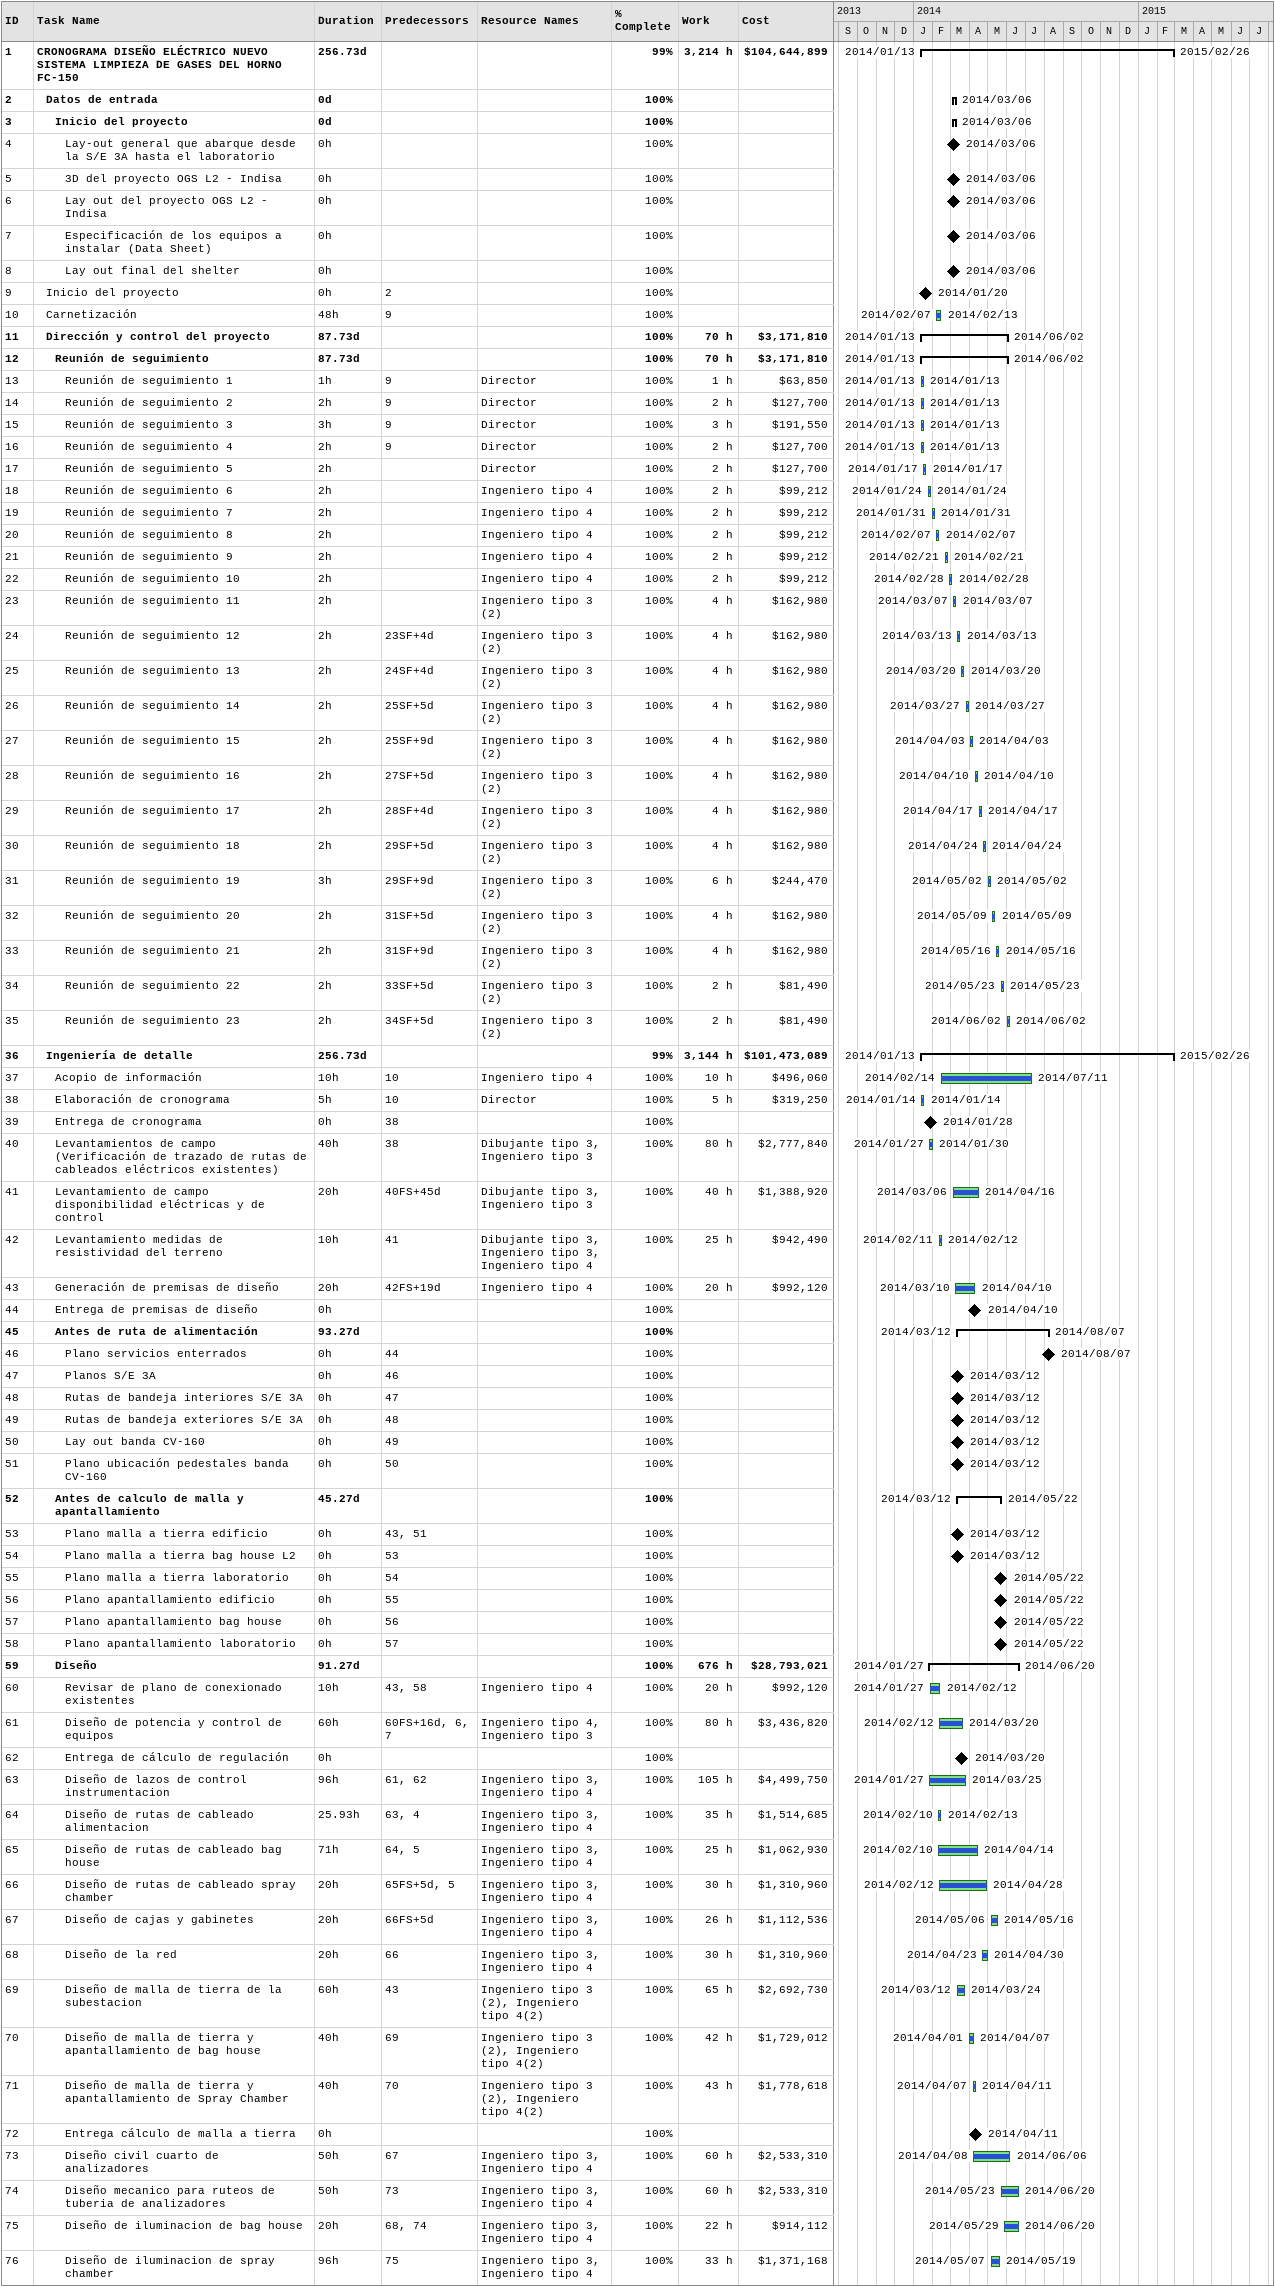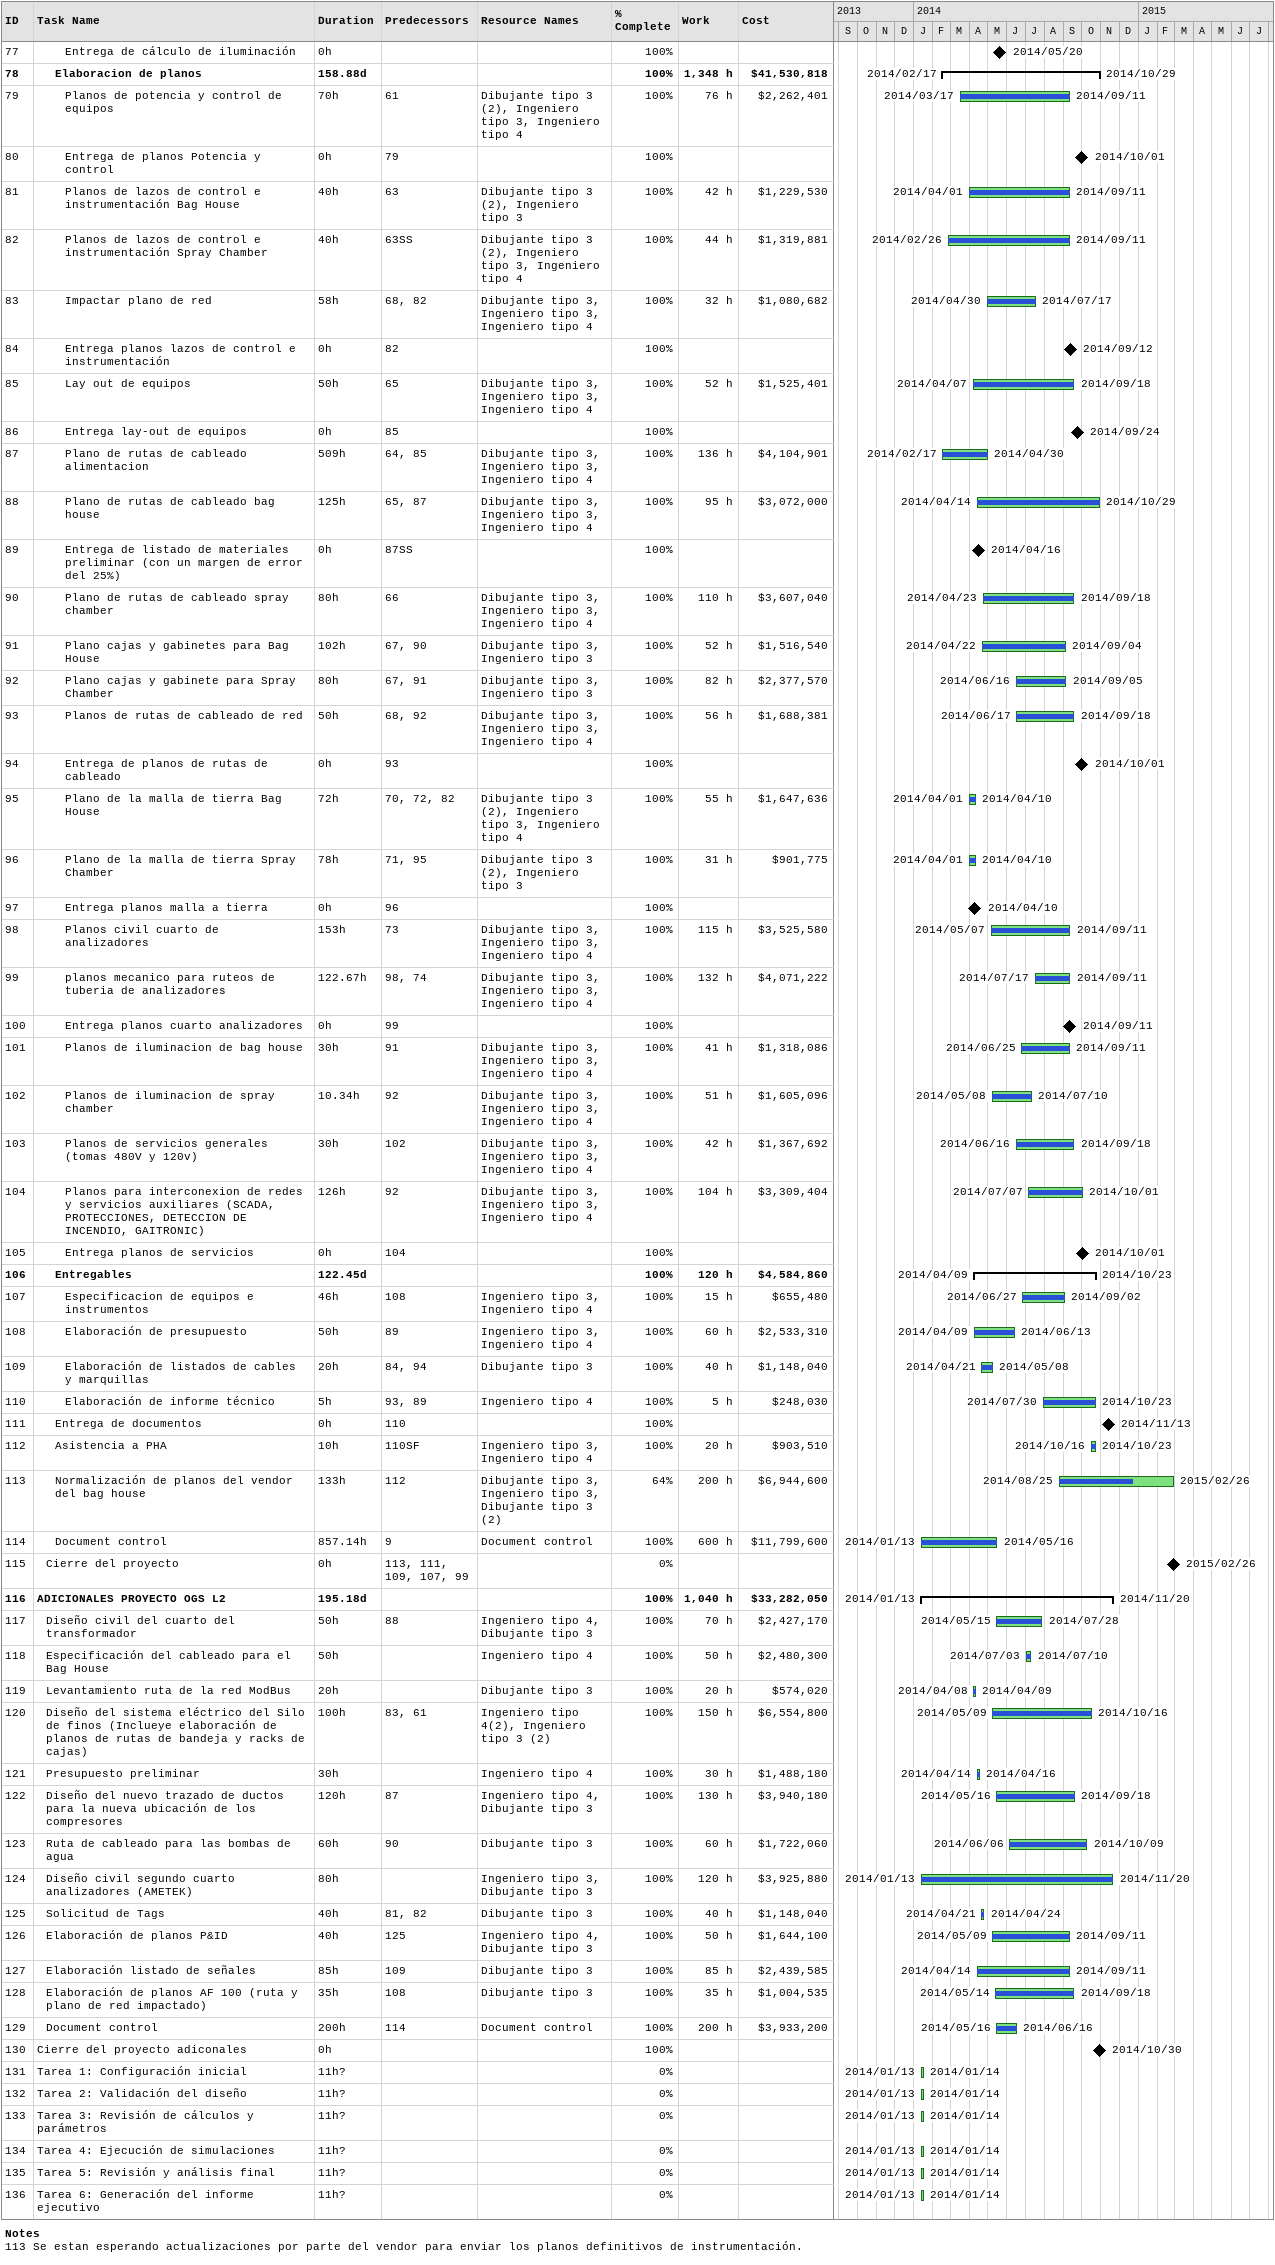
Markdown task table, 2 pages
| ID | Level | Task | Duration | Start | Finish | Predecessors | Resources | % complete | Work (h) | Cost ($) |
|---|---|---|---|---|---|---|---|---|---|---|
| 1 | 1 | **CRONOGRAMA DISEÑO ELÉCTRICO NUEVO SISTEMA LIMPIEZA DE GASES DEL HORNO FC-150** | 256.73d | 2014-01-13 | 2015-02-26 |  |  | 99 | 3214 | 104644899 |
| 2 | 2 | **Datos de entrada** | 0d | 2014-03-06 | 2014-03-06 |  |  | 100 |  |  |
| 3 | 3 | **Inicio del proyecto** | 0d | 2014-03-06 | 2014-03-06 |  |  | 100 |  |  |
| 4 | 4 | Lay-out general que abarque desde la S/E 3A hasta el laboratorio | 0h | 2014-03-06 | 2014-03-06 |  |  | 100 |  |  |
| 5 | 4 | 3D del proyecto OGS L2 - Indisa | 0h | 2014-03-06 | 2014-03-06 |  |  | 100 |  |  |
| 6 | 4 | Lay out del proyecto OGS L2 - Indisa | 0h | 2014-03-06 | 2014-03-06 |  |  | 100 |  |  |
| 7 | 4 | Especificación de los equipos a instalar (Data Sheet) | 0h | 2014-03-06 | 2014-03-06 |  |  | 100 |  |  |
| 8 | 4 | Lay out final del shelter | 0h | 2014-03-06 | 2014-03-06 |  |  | 100 |  |  |
| 9 | 2 | Inicio del proyecto | 0h | 2014-01-20 | 2014-01-20 | 2 |  | 100 |  |  |
| 10 | 2 | Carnetización | 48h | 2014-02-07 | 2014-02-13 | 9 |  | 100 |  |  |
| 11 | 2 | **Dirección y control del proyecto** | 87.73d | 2014-01-13 | 2014-06-02 |  |  | 100 | 70 | 3171810 |
| 12 | 3 | **Reunión de seguimiento** | 87.73d | 2014-01-13 | 2014-06-02 |  |  | 100 | 70 | 3171810 |
| 13 | 4 | Reunión de seguimiento 1 | 1h | 2014-01-13 | 2014-01-13 | 9 | Director | 100 | 1 | 63850 |
| 14 | 4 | Reunión de seguimiento 2 | 2h | 2014-01-13 | 2014-01-13 | 9 | Director | 100 | 2 | 127700 |
| 15 | 4 | Reunión de seguimiento 3 | 3h | 2014-01-13 | 2014-01-13 | 9 | Director | 100 | 3 | 191550 |
| 16 | 4 | Reunión de seguimiento 4 | 2h | 2014-01-13 | 2014-01-13 | 9 | Director | 100 | 2 | 127700 |
| 17 | 4 | Reunión de seguimiento 5 | 2h | 2014-01-17 | 2014-01-17 |  | Director | 100 | 2 | 127700 |
| 18 | 4 | Reunión de seguimiento 6 | 2h | 2014-01-24 | 2014-01-24 |  | Ingeniero tipo 4 | 100 | 2 | 99212 |
| 19 | 4 | Reunión de seguimiento 7 | 2h | 2014-01-31 | 2014-01-31 |  | Ingeniero tipo 4 | 100 | 2 | 99212 |
| 20 | 4 | Reunión de seguimiento 8 | 2h | 2014-02-07 | 2014-02-07 |  | Ingeniero tipo 4 | 100 | 2 | 99212 |
| 21 | 4 | Reunión de seguimiento 9 | 2h | 2014-02-21 | 2014-02-21 |  | Ingeniero tipo 4 | 100 | 2 | 99212 |
| 22 | 4 | Reunión de seguimiento 10 | 2h | 2014-02-28 | 2014-02-28 |  | Ingeniero tipo 4 | 100 | 2 | 99212 |
| 23 | 4 | Reunión de seguimiento 11 | 2h | 2014-03-07 | 2014-03-07 |  | Ingeniero tipo 3 (2) | 100 | 4 | 162980 |
| 24 | 4 | Reunión de seguimiento 12 | 2h | 2014-03-13 | 2014-03-13 | 23SF+4d | Ingeniero tipo 3 (2) | 100 | 4 | 162980 |
| 25 | 4 | Reunión de seguimiento 13 | 2h | 2014-03-20 | 2014-03-20 | 24SF+4d | Ingeniero tipo 3 (2) | 100 | 4 | 162980 |
| 26 | 4 | Reunión de seguimiento 14 | 2h | 2014-03-27 | 2014-03-27 | 25SF+5d | Ingeniero tipo 3 (2) | 100 | 4 | 162980 |
| 27 | 4 | Reunión de seguimiento 15 | 2h | 2014-04-03 | 2014-04-03 | 25SF+9d | Ingeniero tipo 3 (2) | 100 | 4 | 162980 |
| 28 | 4 | Reunión de seguimiento 16 | 2h | 2014-04-10 | 2014-04-10 | 27SF+5d | Ingeniero tipo 3 (2) | 100 | 4 | 162980 |
| 29 | 4 | Reunión de seguimiento 17 | 2h | 2014-04-17 | 2014-04-17 | 28SF+4d | Ingeniero tipo 3 (2) | 100 | 4 | 162980 |
| 30 | 4 | Reunión de seguimiento 18 | 2h | 2014-04-24 | 2014-04-24 | 29SF+5d | Ingeniero tipo 3 (2) | 100 | 4 | 162980 |
| 31 | 4 | Reunión de seguimiento 19 | 3h | 2014-05-02 | 2014-05-02 | 29SF+9d | Ingeniero tipo 3 (2) | 100 | 6 | 244470 |
| 32 | 4 | Reunión de seguimiento 20 | 2h | 2014-05-09 | 2014-05-09 | 31SF+5d | Ingeniero tipo 3 (2) | 100 | 4 | 162980 |
| 33 | 4 | Reunión de seguimiento 21 | 2h | 2014-05-16 | 2014-05-16 | 31SF+9d | Ingeniero tipo 3 (2) | 100 | 4 | 162980 |
| 34 | 4 | Reunión de seguimiento 22 | 2h | 2014-05-23 | 2014-05-23 | 33SF+5d | Ingeniero tipo 3 (2) | 100 | 2 | 81490 |
| 35 | 4 | Reunión de seguimiento 23 | 2h | 2014-06-02 | 2014-06-02 | 34SF+5d | Ingeniero tipo 3 (2) | 100 | 2 | 81490 |
| 36 | 2 | **Ingeniería de detalle** | 256.73d | 2014-01-13 | 2015-02-26 |  |  | 99 | 3144 | 101473089 |
| 37 | 3 | Acopio de información | 10h | 2014-02-14 | 2014-07-11 | 10 | Ingeniero tipo 4 | 100 | 10 | 496060 |
| 38 | 3 | Elaboración de cronograma | 5h | 2014-01-14 | 2014-01-14 | 10 | Director | 100 | 5 | 319250 |
| 39 | 3 | Entrega de cronograma | 0h | 2014-01-28 | 2014-01-28 | 38 |  | 100 |  |  |
| 40 | 3 | Levantamientos de campo (Verificación de trazado de rutas de cableados eléctricos existentes) | 40h | 2014-01-27 | 2014-01-30 | 38 | Dibujante tipo 3, Ingeniero tipo 3 | 100 | 80 | 2777840 |
| 41 | 3 | Levantamiento de campo disponibilidad eléctricas y de control | 20h | 2014-03-06 | 2014-04-16 | 40FS+45d | Dibujante tipo 3, Ingeniero tipo 3 | 100 | 40 | 1388920 |
| 42 | 3 | Levantamiento medidas de resistividad del terreno | 10h | 2014-02-11 | 2014-02-12 | 41 | Dibujante tipo 3, Ingeniero tipo 3, Ingeniero tipo 4 | 100 | 25 | 942490 |
| 43 | 3 | Generación de premisas de diseño | 20h | 2014-03-10 | 2014-04-10 | 42FS+19d | Ingeniero tipo 4 | 100 | 20 | 992120 |
| 44 | 3 | Entrega de premisas de diseño | 0h | 2014-04-10 | 2014-04-10 |  |  | 100 |  |  |
| 45 | 3 | **Antes de ruta de alimentación** | 93.27d | 2014-03-12 | 2014-08-07 |  |  | 100 |  |  |
| 46 | 4 | Plano servicios enterrados | 0h | 2014-08-07 | 2014-08-07 | 44 |  | 100 |  |  |
| 47 | 4 | Planos S/E 3A | 0h | 2014-03-12 | 2014-03-12 | 46 |  | 100 |  |  |
| 48 | 4 | Rutas de bandeja interiores S/E 3A | 0h | 2014-03-12 | 2014-03-12 | 47 |  | 100 |  |  |
| 49 | 4 | Rutas de bandeja exteriores S/E 3A | 0h | 2014-03-12 | 2014-03-12 | 48 |  | 100 |  |  |
| 50 | 4 | Lay out banda CV-160 | 0h | 2014-03-12 | 2014-03-12 | 49 |  | 100 |  |  |
| 51 | 4 | Plano ubicación pedestales banda CV-160 | 0h | 2014-03-12 | 2014-03-12 | 50 |  | 100 |  |  |
| 52 | 3 | **Antes de calculo de malla y apantallamiento** | 45.27d | 2014-03-12 | 2014-05-22 |  |  | 100 |  |  |
| 53 | 4 | Plano malla a tierra edificio | 0h | 2014-03-12 | 2014-03-12 | 43, 51 |  | 100 |  |  |
| 54 | 4 | Plano malla a tierra bag house L2 | 0h | 2014-03-12 | 2014-03-12 | 53 |  | 100 |  |  |
| 55 | 4 | Plano malla a tierra laboratorio | 0h | 2014-05-22 | 2014-05-22 | 54 |  | 100 |  |  |
| 56 | 4 | Plano apantallamiento edificio | 0h | 2014-05-22 | 2014-05-22 | 55 |  | 100 |  |  |
| 57 | 4 | Plano apantallamiento bag house | 0h | 2014-05-22 | 2014-05-22 | 56 |  | 100 |  |  |
| 58 | 4 | Plano apantallamiento laboratorio | 0h | 2014-05-22 | 2014-05-22 | 57 |  | 100 |  |  |
| 59 | 3 | **Diseño** | 91.27d | 2014-01-27 | 2014-06-20 |  |  | 100 | 676 | 28793021 |
| 60 | 4 | Revisar de plano de conexionado existentes | 10h | 2014-01-27 | 2014-02-12 | 43, 58 | Ingeniero tipo 4 | 100 | 20 | 992120 |
| 61 | 4 | Diseño de potencia y control de equipos | 60h | 2014-02-12 | 2014-03-20 | 60FS+16d, 6, 7 | Ingeniero tipo 4, Ingeniero tipo 3 | 100 | 80 | 3436820 |
| 62 | 4 | Entrega de cálculo de regulación | 0h | 2014-03-20 | 2014-03-20 |  |  | 100 |  |  |
| 63 | 4 | Diseño de lazos de control instrumentacion | 96h | 2014-01-27 | 2014-03-25 | 61, 62 | Ingeniero tipo 3, Ingeniero tipo 4 | 100 | 105 | 4499750 |
| 64 | 4 | Diseño de rutas de cableado alimentacion | 25.93h | 2014-02-10 | 2014-02-13 | 63, 4 | Ingeniero tipo 3, Ingeniero tipo 4 | 100 | 35 | 1514685 |
| 65 | 4 | Diseño de rutas de cableado bag house | 71h | 2014-02-10 | 2014-04-14 | 64, 5 | Ingeniero tipo 3, Ingeniero tipo 4 | 100 | 25 | 1062930 |
| 66 | 4 | Diseño de rutas de cableado spray chamber | 20h | 2014-02-12 | 2014-04-28 | 65FS+5d, 5 | Ingeniero tipo 3, Ingeniero tipo 4 | 100 | 30 | 1310960 |
| 67 | 4 | Diseño de cajas y gabinetes | 20h | 2014-05-06 | 2014-05-16 | 66FS+5d | Ingeniero tipo 3, Ingeniero tipo 4 | 100 | 26 | 1112536 |
| 68 | 4 | Diseño de la red | 20h | 2014-04-23 | 2014-04-30 | 66 | Ingeniero tipo 3, Ingeniero tipo 4 | 100 | 30 | 1310960 |
| 69 | 4 | Diseño de malla de tierra de la subestacion | 60h | 2014-03-12 | 2014-03-24 | 43 | Ingeniero tipo 3 (2), Ingeniero tipo 4(2) | 100 | 65 | 2692730 |
| 70 | 4 | Diseño de malla de tierra y apantallamiento de bag house | 40h | 2014-04-01 | 2014-04-07 | 69 | Ingeniero tipo 3 (2), Ingeniero tipo 4(2) | 100 | 42 | 1729012 |
| 71 | 4 | Diseño de malla de tierra y apantallamiento de Spray Chamber | 40h | 2014-04-07 | 2014-04-11 | 70 | Ingeniero tipo 3 (2), Ingeniero tipo 4(2) | 100 | 43 | 1778618 |
| 72 | 4 | Entrega cálculo de malla a tierra | 0h | 2014-04-11 | 2014-04-11 |  |  | 100 |  |  |
| 73 | 4 | Diseño civil cuarto de analizadores | 50h | 2014-04-08 | 2014-06-06 | 67 | Ingeniero tipo 3, Ingeniero tipo 4 | 100 | 60 | 2533310 |
| 74 | 4 | Diseño mecanico para ruteos de tuberia de analizadores | 50h | 2014-05-23 | 2014-06-20 | 73 | Ingeniero tipo 3, Ingeniero tipo 4 | 100 | 60 | 2533310 |
| 75 | 4 | Diseño de iluminacion de bag house | 20h | 2014-05-29 | 2014-06-20 | 68, 74 | Ingeniero tipo 3, Ingeniero tipo 4 | 100 | 22 | 914112 |
| 76 | 4 | Diseño de iluminacion de spray chamber | 96h | 2014-05-07 | 2014-05-19 | 75 | Ingeniero tipo 3, Ingeniero tipo 4 | 100 | 33 | 1371168 |
| 77 | 4 | Entrega de cálculo de iluminación | 0h | 2014-05-20 | 2014-05-20 |  |  | 100 |  |  |
| 78 | 3 | **Elaboracion de planos** | 158.88d | 2014-02-17 | 2014-10-29 |  |  | 100 | 1348 | 41530818 |
| 79 | 4 | Planos de potencia y control de equipos | 70h | 2014-03-17 | 2014-09-11 | 61 | Dibujante tipo 3 (2), Ingeniero tipo 3, Ingeniero tipo 4 | 100 | 76 | 2262401 |
| 80 | 4 | Entrega de planos Potencia y control | 0h | 2014-10-01 | 2014-10-01 | 79 |  | 100 |  |  |
| 81 | 4 | Planos de lazos de control e instrumentación Bag House | 40h | 2014-04-01 | 2014-09-11 | 63 | Dibujante tipo 3 (2), Ingeniero tipo 3 | 100 | 42 | 1229530 |
| 82 | 4 | Planos de lazos de control e instrumentación Spray Chamber | 40h | 2014-02-26 | 2014-09-11 | 63SS | Dibujante tipo 3 (2), Ingeniero tipo 3, Ingeniero tipo 4 | 100 | 44 | 1319881 |
| 83 | 4 | Impactar plano de red | 58h | 2014-04-30 | 2014-07-17 | 68, 82 | Dibujante tipo 3, Ingeniero tipo 3, Ingeniero tipo 4 | 100 | 32 | 1080682 |
| 84 | 4 | Entrega planos lazos de control e instrumentación | 0h | 2014-09-12 | 2014-09-12 | 82 |  | 100 |  |  |
| 85 | 4 | Lay out de equipos | 50h | 2014-04-07 | 2014-09-18 | 65 | Dibujante tipo 3, Ingeniero tipo 3, Ingeniero tipo 4 | 100 | 52 | 1525401 |
| 86 | 4 | Entrega lay-out de equipos | 0h | 2014-09-24 | 2014-09-24 | 85 |  | 100 |  |  |
| 87 | 4 | Plano de rutas de cableado alimentacion | 509h | 2014-02-17 | 2014-04-30 | 64, 85 | Dibujante tipo 3, Ingeniero tipo 3, Ingeniero tipo 4 | 100 | 136 | 4104901 |
| 88 | 4 | Plano de rutas de cableado bag house | 125h | 2014-04-14 | 2014-10-29 | 65, 87 | Dibujante tipo 3, Ingeniero tipo 3, Ingeniero tipo 4 | 100 | 95 | 3072000 |
| 89 | 4 | Entrega de listado de materiales preliminar (con un margen de error del 25%) | 0h | 2014-04-16 | 2014-04-16 | 87SS |  | 100 |  |  |
| 90 | 4 | Plano de rutas de cableado spray chamber | 80h | 2014-04-23 | 2014-09-18 | 66 | Dibujante tipo 3, Ingeniero tipo 3, Ingeniero tipo 4 | 100 | 110 | 3607040 |
| 91 | 4 | Plano cajas y gabinetes para Bag House | 102h | 2014-04-22 | 2014-09-04 | 67, 90 | Dibujante tipo 3, Ingeniero tipo 3 | 100 | 52 | 1516540 |
| 92 | 4 | Plano cajas y gabinete para Spray Chamber | 80h | 2014-06-16 | 2014-09-05 | 67, 91 | Dibujante tipo 3, Ingeniero tipo 3 | 100 | 82 | 2377570 |
| 93 | 4 | Planos de rutas de cableado de red | 50h | 2014-06-17 | 2014-09-18 | 68, 92 | Dibujante tipo 3, Ingeniero tipo 3, Ingeniero tipo 4 | 100 | 56 | 1688381 |
| 94 | 4 | Entrega de planos de rutas de cableado | 0h | 2014-10-01 | 2014-10-01 | 93 |  | 100 |  |  |
| 95 | 4 | Plano de la malla de tierra Bag House | 72h | 2014-04-01 | 2014-04-10 | 70, 72, 82 | Dibujante tipo 3 (2), Ingeniero tipo 3, Ingeniero tipo 4 | 100 | 55 | 1647636 |
| 96 | 4 | Plano de la malla de tierra Spray Chamber | 78h | 2014-04-01 | 2014-04-10 | 71, 95 | Dibujante tipo 3 (2), Ingeniero tipo 3 | 100 | 31 | 901775 |
| 97 | 4 | Entrega planos malla a tierra | 0h | 2014-04-10 | 2014-04-10 | 96 |  | 100 |  |  |
| 98 | 4 | Planos civil cuarto de analizadores | 153h | 2014-05-07 | 2014-09-11 | 73 | Dibujante tipo 3, Ingeniero tipo 3, Ingeniero tipo 4 | 100 | 115 | 3525580 |
| 99 | 4 | planos mecanico para ruteos de tuberia de analizadores | 122.67h | 2014-07-17 | 2014-09-11 | 98, 74 | Dibujante tipo 3, Ingeniero tipo 3, Ingeniero tipo 4 | 100 | 132 | 4071222 |
| 100 | 4 | Entrega planos cuarto analizadores | 0h | 2014-09-11 | 2014-09-11 | 99 |  | 100 |  |  |
| 101 | 4 | Planos de iluminacion de bag house | 30h | 2014-06-25 | 2014-09-11 | 91 | Dibujante tipo 3, Ingeniero tipo 3, Ingeniero tipo 4 | 100 | 41 | 1318086 |
| 102 | 4 | Planos de iluminacion de spray chamber | 10.34h | 2014-05-08 | 2014-07-10 | 92 | Dibujante tipo 3, Ingeniero tipo 3, Ingeniero tipo 4 | 100 | 51 | 1605096 |
| 103 | 4 | Planos de servicios generales (tomas 480V y 120v) | 30h | 2014-06-16 | 2014-09-18 | 102 | Dibujante tipo 3, Ingeniero tipo 3, Ingeniero tipo 4 | 100 | 42 | 1367692 |
| 104 | 4 | Planos para interconexion de redes y servicios auxiliares (SCADA, PROTECCIONES, DETECCION DE INCENDIO, GAITRONIC) | 126h | 2014-07-07 | 2014-10-01 | 92 | Dibujante tipo 3, Ingeniero tipo 3, Ingeniero tipo 4 | 100 | 104 | 3309404 |
| 105 | 4 | Entrega planos de servicios | 0h | 2014-10-01 | 2014-10-01 | 104 |  | 100 |  |  |
| 106 | 3 | **Entregables** | 122.45d | 2014-04-09 | 2014-10-23 |  |  | 100 | 120 | 4584860 |
| 107 | 4 | Especificacion de equipos e instrumentos | 46h | 2014-06-27 | 2014-09-02 | 108 | Ingeniero tipo 3, Ingeniero tipo 4 | 100 | 15 | 655480 |
| 108 | 4 | Elaboración de presupuesto | 50h | 2014-04-09 | 2014-06-13 | 89 | Ingeniero tipo 3, Ingeniero tipo 4 | 100 | 60 | 2533310 |
| 109 | 4 | Elaboración de listados de cables y marquillas | 20h | 2014-04-21 | 2014-05-08 | 84, 94 | Dibujante tipo 3 | 100 | 40 | 1148040 |
| 110 | 4 | Elaboración de informe técnico | 5h | 2014-07-30 | 2014-10-23 | 93, 89 | Ingeniero tipo 4 | 100 | 5 | 248030 |
| 111 | 3 | Entrega de documentos | 0h | 2014-11-13 | 2014-11-13 | 110 |  | 100 |  |  |
| 112 | 3 | Asistencia a PHA | 10h | 2014-10-16 | 2014-10-23 | 110SF | Ingeniero tipo 3, Ingeniero tipo 4 | 100 | 20 | 903510 |
| 113 | 3 | Normalización de planos del vendor del bag house | 133h | 2014-08-25 | 2015-02-26 | 112 | Dibujante tipo 3, Ingeniero tipo 3, Dibujante tipo 3 (2) | 64 | 200 | 6944600 |
| 114 | 3 | Document control | 857.14h | 2014-01-13 | 2014-05-16 | 9 | Document control | 100 | 600 | 11799600 |
| 115 | 2 | Cierre del proyecto | 0h | 2015-02-26 | 2015-02-26 | 113, 111, 109, 107, 99 |  | 0 |  |  |
| 116 | 1 | **ADICIONALES PROYECTO OGS L2** | 195.18d | 2014-01-13 | 2014-11-20 |  |  | 100 | 1040 | 33282050 |
| 117 | 2 | Diseño civil del cuarto del transformador | 50h | 2014-05-15 | 2014-07-28 | 88 | Ingeniero tipo 4, Dibujante tipo 3 | 100 | 70 | 2427170 |
| 118 | 2 | Especificación del cableado para el Bag House | 50h | 2014-07-03 | 2014-07-10 |  | Ingeniero tipo 4 | 100 | 50 | 2480300 |
| 119 | 2 | Levantamiento ruta de la red ModBus | 20h | 2014-04-08 | 2014-04-09 |  | Dibujante tipo 3 | 100 | 20 | 574020 |
| 120 | 2 | Diseño del sistema eléctrico del Silo de finos (Inclueye elaboración de planos de rutas de bandeja y racks de cajas) | 100h | 2014-05-09 | 2014-10-16 | 83, 61 | Ingeniero tipo 4(2), Ingeniero tipo 3 (2) | 100 | 150 | 6554800 |
| 121 | 2 | Presupuesto preliminar | 30h | 2014-04-14 | 2014-04-16 |  | Ingeniero tipo 4 | 100 | 30 | 1488180 |
| 122 | 2 | Diseño del nuevo trazado de ductos para la nueva ubicación de los compresores | 120h | 2014-05-16 | 2014-09-18 | 87 | Ingeniero tipo 4, Dibujante tipo 3 | 100 | 130 | 3940180 |
| 123 | 2 | Ruta de cableado para las bombas de agua | 60h | 2014-06-06 | 2014-10-09 | 90 | Dibujante tipo 3 | 100 | 60 | 1722060 |
| 124 | 2 | Diseño civil segundo cuarto analizadores (AMETEK) | 80h | 2014-01-13 | 2014-11-20 |  | Ingeniero tipo 3, Dibujante tipo 3 | 100 | 120 | 3925880 |
| 125 | 2 | Solicitud de Tags | 40h | 2014-04-21 | 2014-04-24 | 81, 82 | Dibujante tipo 3 | 100 | 40 | 1148040 |
| 126 | 2 | Elaboración de planos P&ID | 40h | 2014-05-09 | 2014-09-11 | 125 | Ingeniero tipo 4, Dibujante tipo 3 | 100 | 50 | 1644100 |
| 127 | 2 | Elaboración listado de señales | 85h | 2014-04-14 | 2014-09-11 | 109 | Dibujante tipo 3 | 100 | 85 | 2439585 |
| 128 | 2 | Elaboración de planos AF 100 (ruta y plano de red impactado) | 35h | 2014-05-14 | 2014-09-18 | 108 | Dibujante tipo 3 | 100 | 35 | 1004535 |
| 129 | 2 | Document control | 200h | 2014-05-16 | 2014-06-16 | 114 | Document control | 100 | 200 | 3933200 |
| 130 | 1 | Cierre del proyecto adiconales | 0h | 2014-10-30 | 2014-10-30 |  |  | 100 |  |  |
| 131 | 1 | Tarea 1: Configuración inicial | 11h? | 2014-01-13 | 2014-01-14 |  |  | 0 |  |  |
| 132 | 1 | Tarea 2: Validación del diseño | 11h? | 2014-01-13 | 2014-01-14 |  |  | 0 |  |  |
| 133 | 1 | Tarea 3: Revisión de cálculos y parámetros | 11h? | 2014-01-13 | 2014-01-14 |  |  | 0 |  |  |
| 134 | 1 | Tarea 4: Ejecución de simulaciones | 11h? | 2014-01-13 | 2014-01-14 |  |  | 0 |  |  |
| 135 | 1 | Tarea 5: Revisión y análisis final | 11h? | 2014-01-13 | 2014-01-14 |  |  | 0 |  |  |
| 136 | 1 | Tarea 6: Generación del informe ejecutivo | 11h? | 2014-01-13 | 2014-01-14 |  |  | 0 |  |  |

Notes
- 113: Se estan esperando actualizaciones por parte del vendor para enviar los planos definitivos de instrumentación.
